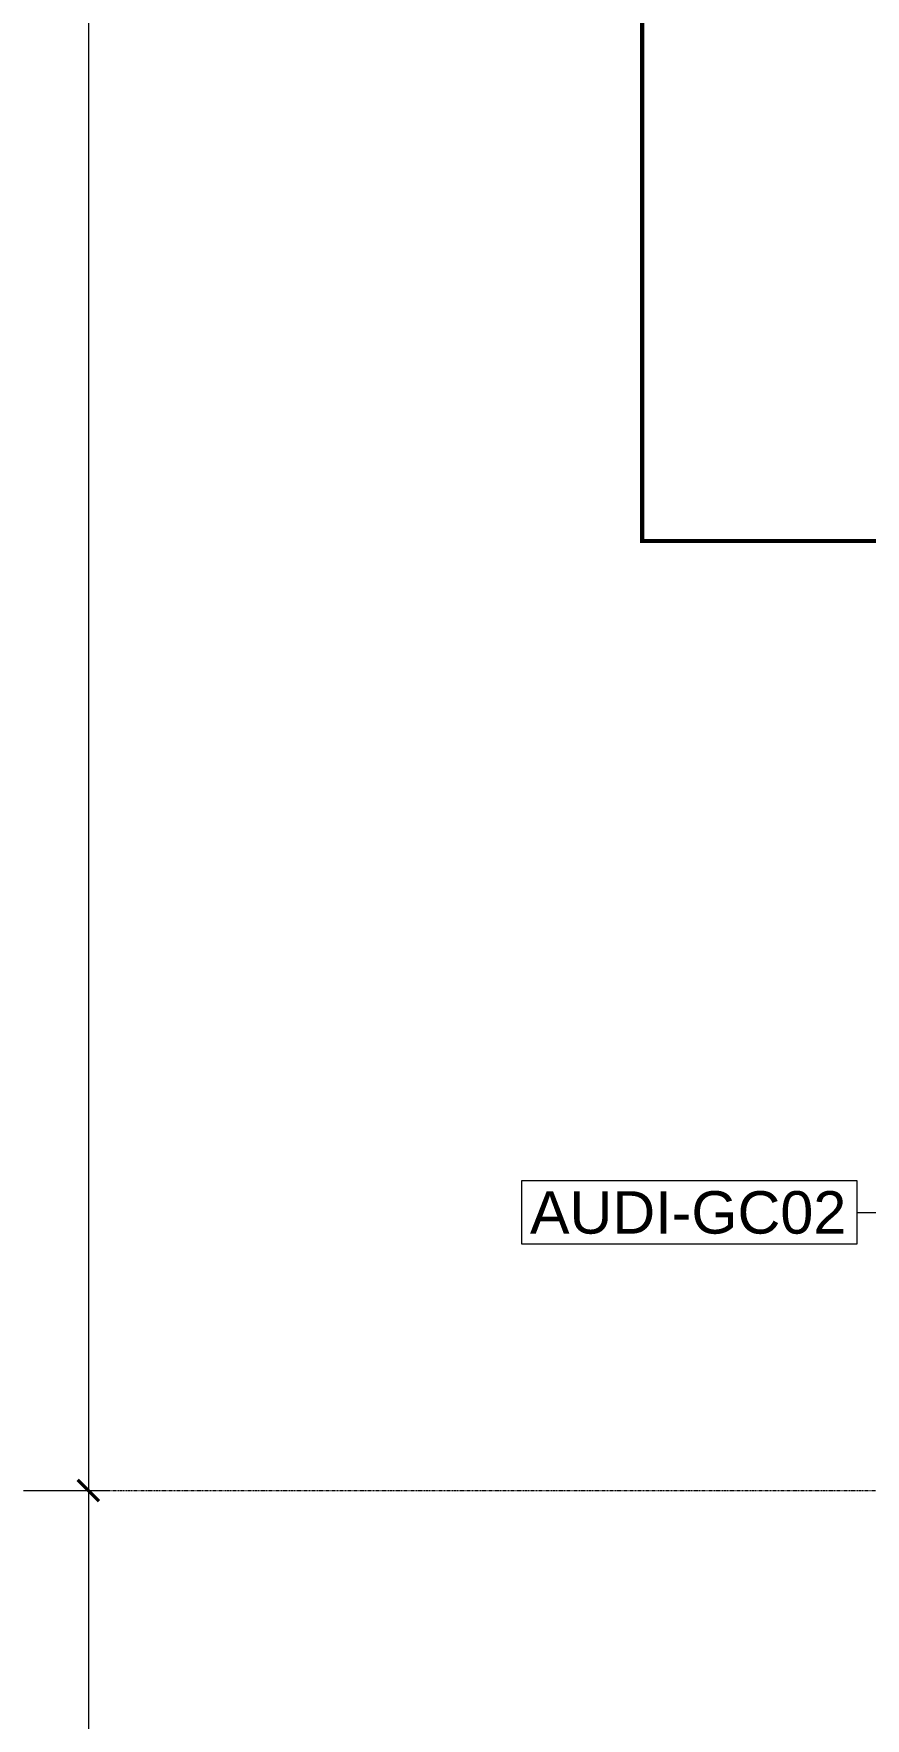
# Model space of a CAD drawing. Extents: x -1439 to 23780, y -1362 to 4476.
# Drawn here: x 919.6 to 1115.5, y 1131.3 to 1528.1 of the extents above; entities that cross this region are included whole.
import ezdxf
from ezdxf.enums import TextEntityAlignment as Align

# ---------------------------------------------------------------- set-up
doc = ezdxf.new("R2010")
doc.units = 0
doc.header["$MEASUREMENT"] = 0
doc.linetypes.add('Audi$0$DASHDOT2', pattern=[0.5, 0.25, -0.125, 0, -0.125])
doc.linetypes.add('Audi$0$HIDDEN2', pattern=[4.7625, 3.175, -1.5875])
doc.layers.get('0').update_dxf_attribs({"color": 9, "lineweight": 9})
doc.layers.get('Defpoints').update_dxf_attribs({"color": 9, "lineweight": 9})
for name, color, linetype, lineweight in [('Audi$0$10', 8, 'Continuous', 9), ('Audi$0$21', 8, 'Continuous', 9), ('Audi$0$22', 8, 'Continuous', 9), ('Audi$0$24', 8, 'Audi$0$DASHDOT2', 9), ('Audi$0$25', 8, 'Continuous', 9)]:
    doc.layers.add(name, color=color, linetype=linetype, lineweight=lineweight)
doc.styles.add('Audi$0$Arial', font='arial.ttf', dxfattribs={"height": 2.5})
doc.styles.add('Audi$0$MuuM_TEXT-STANDART', font='ARIALN.TTF')
doc.dimstyles.new('Audi$0$MuuM_DIM50', dxfattribs={"dimscale": 5, "dimtxt": 2, "dimasz": 1, "dimexe": 1, "dimexo": 1, "dimgap": 1, "dimtad": 1, "dimdec": 1, "dimrnd": 0.5, "dimdsep": 46, "dimtxsty": 'Audi$0$MuuM_TEXT-STANDART', "dimblk": 'Audi$0$_ArchTick', "dimcen": 0, "dimdle": 0.15, "dimclrd": 256, "dimclre": 256, "dimclrt": 256, "dimadec": 0, "dimazin": 0, "dimtfac": 5, "dimtdec": 1, "dimtix": 1, "dimtmove": 2, "dimatfit": 3, "dimldrblk": 'Audi$0$_Dot', "dimfxl": 3, "dimfxlon": 1, "dimtolj": 1, "dimlwd": -1, "dimlwe": -1, "dimarcsym": 0})

# ---------------------------------------------------------------- blocks, each defined once
blk = doc.blocks.new('Audi$0$0_wallno')
blk.add_lwpolyline([(-7.84, 1.5), (7.942, 1.5), (7.942, -1.5), (-7.84, -1.5)], close=True)
blk.add_lwpolyline([(7.942, 0), (16.132, 0)])
at = {"style": 'Audi$0$Arial'}
blk.add_attdef('GENISLIK', text='', height=2, dxfattribs=at).set_placement((8.442, 0), align=Align.BOTTOM_LEFT)
blk.add_attdef('DUVARNO', text='', height=2, dxfattribs=at).set_placement((0, 0), align=Align.MIDDLE_CENTER)
blk.add_attdef('YUKSEKLIK', text='', height=2, dxfattribs=at).set_placement((8.442, -0.5), align=Align.TOP_LEFT)
blk = doc.blocks.new('Audi$0$_ArchTick')
at = {"color": 0, "linetype": 'ByBlock', "const_width": 0.15}
blk.add_lwpolyline([(-0.5, -0.5), (0.5, 0.5)], dxfattribs=at)
blk = doc.blocks.new('*D506')
at = {"layer": 'Audi$0$25', "transparency": 16777216}
for p, q in [((-3805, -800), (-3785, -800)), ((-3790, -799.25), (-3790, -1600.75)), ((-3805, -1600), (-3785, -1600))]:
    blk.add_line(p, q, dxfattribs=at)
at = {"layer": 'Defpoints', "color": 0, "transparency": 16777216}
for p in [(-3840, -800), (-3840, -1600), (-3790, -1600)]:
    blk.add_point(p, dxfattribs=at)
at = {"layer": 'Audi$0$25', "transparency": 16777216, "xscale": 5, "yscale": 5, "zscale": 5}
for p, rotation in [((-3790, -800), 90), ((-3790, -1600), 270)]:
    blk.add_blockref('Audi$0$_ArchTick', p, dxfattribs=dict(at, rotation=rotation))
at = {"layer": 'Audi$0$25', "transparency": 16777216, "insert": (-3800.11, -1200), "char_height": 10, "attachment_point": 5, "rotation": 90, "style": 'Audi$0$MuuM_TEXT-STANDART'}
blk.add_mtext('\\A1;800', dxfattribs=at)
blk = doc.blocks.new('Audi$0$_Dot')
at = {"color": 0, "linetype": 'ByBlock', "lineweight": -2}
blk.add_line((-0.5, 0), (-1, 0), dxfattribs=at)
at = {"color": 0, "linetype": 'ByBlock', "const_width": 0.5}
blk.add_lwpolyline([(-0.25, 0, 1), (0.25, 0, 1)], format="xyb", close=True, dxfattribs=at)
blk = doc.blocks.new('*D495')
at = {"layer": 'Audi$0$25', "transparency": 16777216}
for p, q in [((-3805, -1600), (-3785, -1600)), ((-3790, -1599.25), (-3790, -2440.75)), ((-3805, -2440), (-3785, -2440))]:
    blk.add_line(p, q, dxfattribs=at)
at = {"layer": 'Defpoints', "color": 0, "transparency": 16777216}
for p in [(-3840, -1600), (-3840, -2440), (-3790, -2440)]:
    blk.add_point(p, dxfattribs=at)
at = {"layer": 'Audi$0$25', "transparency": 16777216, "xscale": 5, "yscale": 5, "zscale": 5}
for p, rotation in [((-3790, -1600), 90), ((-3790, -2440), 270)]:
    blk.add_blockref('Audi$0$_ArchTick', p, dxfattribs=dict(at, rotation=rotation))
at = {"layer": 'Audi$0$25', "transparency": 16777216, "insert": (-3800.11, -2020), "char_height": 10, "attachment_point": 5, "rotation": 90, "style": 'Audi$0$MuuM_TEXT-STANDART'}
blk.add_mtext('\\A1;840', dxfattribs=at)
blk = doc.blocks.new('Audi$0$P-AKS_AUDI')
at = {"layer": 'Audi$0$24'}
blk.add_lwpolyline([(-3840, -1600), (360, -1600)], dxfattribs=at)
at = {"layer": 'Audi$0$25'}
for base, p1, p2, picture, middle in [((-3790, -1600), (-3840, -800), (-3840, -1600), '*D506', (-3800.11, -1200)), ((-3790, -2440), (-3840, -1600), (-3840, -2440), '*D495', (-3800.11, -2020))]:
    dim = blk.add_linear_dim(base=base, p1=p1, p2=p2, angle=90, dimstyle='Audi$0$MuuM_DIM50', dxfattribs=at)
    dim.commit()
    dim.dimension.update_dxf_attribs({"geometry": picture, "text_midpoint": middle})
blk = doc.blocks.new('Audi$0$p-zemin kat')
at = {"layer": 'Audi$0$24'}
blk.add_blockref('Audi$0$P-AKS_AUDI', (4722.5, 2785), dxfattribs=at)

msp = doc.modelspace()

# ---------------------------------------------------------------- linework, layer by layer
at = {"layer": 'Audi$0$21', "linetype": 'Audi$0$HIDDEN2', "ltscale": 0.1, "const_width": 1}
msp.add_lwpolyline([(1062.95, 1888.65), (1270.75, 1888.65), (1270.75, 1408.64), (1062.95, 1408.64)], close=True, dxfattribs=at)

# ---------------------------------------------------------------- block references
at = {"layer": 'Audi$0$10'}
msp.add_blockref('Audi$0$p-zemin kat', (0, 0), dxfattribs=at)
at = {"layer": 'Audi$0$22'}
ref = msp.add_blockref('Audi$0$0_wallno', (1073.78, 1250.5), dxfattribs=dict(at, xscale=5, yscale=5, zscale=5))
ref.add_attrib('DUVARNO', 'AUDI-GC02', dxfattribs={"layer": '0', "height": 10, "style": 'Audi$0$Arial'}).set_placement((1073.78, 1250.5), align=Align.MIDDLE_CENTER)

doc.saveas('drawing.dxf')
